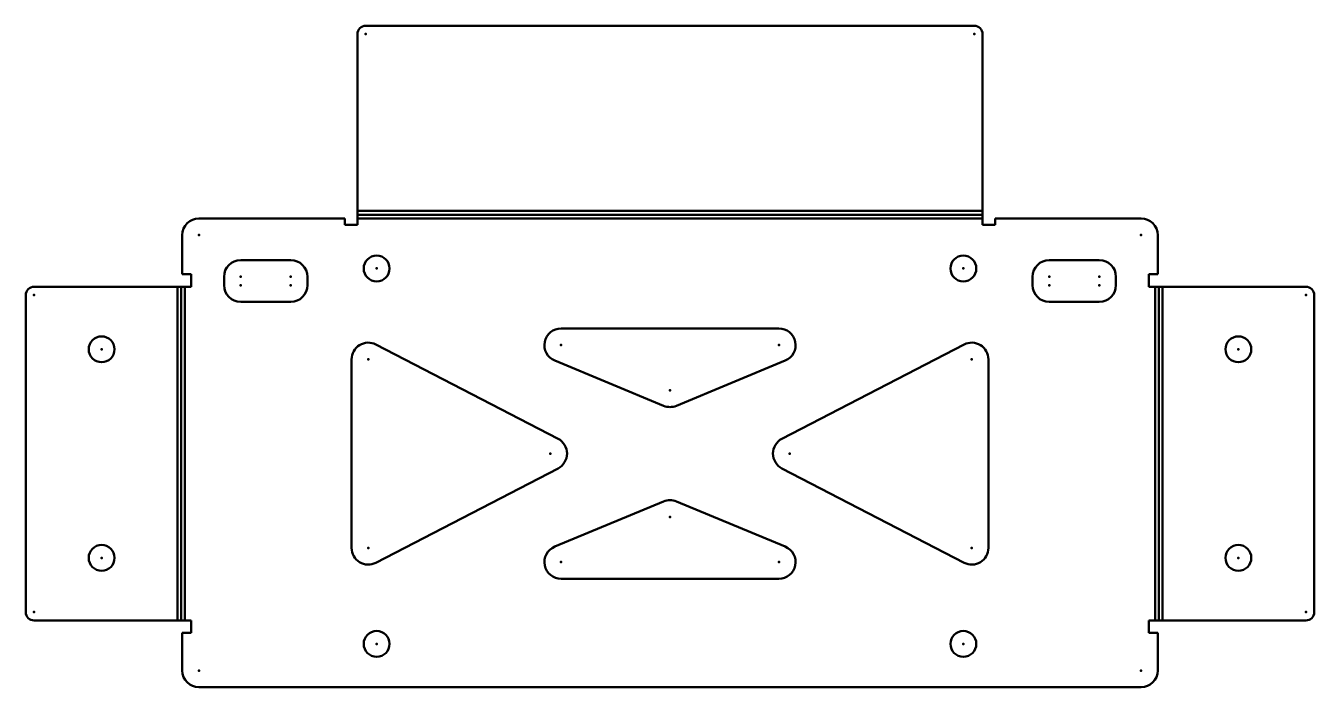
# Model space of a CAD drawing. Header units: millimetres. Extents: x -40 to 115, y -57 to 22.
import ezdxf

# ---------------------------------------------------------------- set-up
doc = ezdxf.new("R2010")
doc.units = ezdxf.units.MM
for name, color, linetype, lineweight in [('IV_ARC_CENTERS', 7, 'Continuous', 50), ('IV_BEND_DOWN', 7, 'Continuous', 50), ('IV_INTERIOR_PROFILES', 7, 'Continuous', 50), ('IV_OUTER_PROFILE', 7, 'Continuous', 50), ('IV_TANGENT', 7, 'Continuous', 50)]:
    doc.layers.add(name, color=color, linetype=linetype, lineweight=lineweight)

msp = doc.modelspace()

# ---------------------------------------------------------------- linework, layer by layer
at = {"layer": 'IV_ARC_CENTERS'}
for p in [(1, 21.19), (74, 21.19), (-19, -2.9), (94, -2.9), (2.31, -6.9), (72.69, -6.9), (-14, -7.9), (-14, -8.9), (-8, -7.9), (-8, -8.9), (83, -7.9), (83, -8.9), (89, -7.9), (89, -8.9), (-38.78, -10.09), (113.78, -10.09), (-30.68, -16.59), (24.44, -16.09), (50.56, -16.09), (105.68, -16.59), (1.31, -17.79), (73.69, -17.79), (37.5, -21.51), (23.15, -29.09), (51.85, -29.09), (37.5, -36.67), (-30.68, -41.59), (1.31, -40.39), (73.69, -40.39), (105.68, -41.59), (24.44, -42.09), (50.56, -42.09), (-38.78, -48.09), (113.78, -48.09), (2.31, -51.9), (72.69, -51.9), (-19, -55.09), (94, -55.09)]:
    msp.add_point(p, dxfattribs=at)
at = {"layer": 'IV_BEND_DOWN'}
for p, q in [((75, -0.45), (0, -0.45)), ((-21.14, -9.09), (-21.14, -49.09)), ((96.14, -49.09), (96.14, -9.09))]:
    msp.add_line(p, q, dxfattribs=at)
at = {"layer": 'IV_INTERIOR_PROFILES'}
for p, q in [((-14, -5.9), (-8, -5.9)), ((83, -5.9), (89, -5.9)), ((-16, -8.9), (-16, -7.9)), ((-6, -7.9), (-6, -8.9)), ((81, -8.9), (81, -7.9)), ((91, -7.9), (91, -8.9)), ((-8, -10.9), (-14, -10.9)), ((89, -10.9), (83, -10.9)), ((24.44, -14.09), (50.56, -14.09)), ((2.23, -16.01), (24.07, -27.31)), ((50.93, -27.31), (72.77, -16.01)), ((-0.69, -40.39), (-0.69, -17.79)), ((36.73, -23.36), (23.67, -17.94)), ((51.33, -17.94), (38.27, -23.36)), ((75.69, -17.79), (75.69, -40.39)), ((24.07, -30.87), (2.23, -42.17)), ((72.77, -42.17), (50.93, -30.87)), ((23.67, -40.24), (36.73, -34.82)), ((38.27, -34.82), (51.33, -40.24)), ((50.56, -44.09), (24.44, -44.09))]:
    msp.add_line(p, q, dxfattribs=at)
for centre in [(2.31, -6.9), (72.69, -6.9), (-30.68, -16.59), (105.68, -16.59), (-30.68, -41.59), (105.68, -41.59), (2.31, -51.9), (72.69, -51.9)]:
    msp.add_circle(centre, 1.55, dxfattribs=at)
for centre, start, end in [((-14, -7.9), 90, 180), ((-8, -7.9), 0, 90), ((83, -7.9), 90, 180), ((89, -7.9), 0, 90), ((-14, -8.9), 180, 270), ((-8, -8.9), 270, 0), ((83, -8.9), 180, 270), ((89, -8.9), 270, 0), ((24.44, -16.09), 90, 247.4604), ((50.56, -16.09), 292.5396, 90), ((1.31, -17.79), 62.6414, 180), ((73.69, -17.79), 0, 117.3586), ((37.5, -21.51), 247.4604, 292.5396), ((23.15, -29.09), 297.3586, 62.6414), ((51.85, -29.09), 117.3586, 242.6414), ((37.5, -36.67), 67.4604, 112.5396), ((1.31, -40.39), 180, 297.3586), ((24.44, -42.09), 112.5396, 270), ((50.56, -42.09), 270, 67.4604), ((73.69, -40.39), 242.6414, 0)]:
    msp.add_arc(centre, 2, start, end, dxfattribs=at)
at = {"layer": 'IV_OUTER_PROFILE'}
for p, q in [((1, 22.19), (74, 22.19)), ((0, -1.65), (0, 21.19)), ((75, 21.19), (75, -1.65)), ((-1.5, -0.9), (-19, -0.9)), ((-1.5, -1.65), (-1.5, -0.9)), ((94, -0.9), (76.5, -0.9)), ((76.5, -0.9), (76.5, -1.65)), ((-21, -7.59), (-21, -2.9)), ((0, -1.65), (-1.5, -1.65)), ((76.5, -1.65), (75, -1.65)), ((96, -2.9), (96, -7.59)), ((-21, -7.59), (-19.94, -7.59)), ((-19.94, -7.59), (-19.94, -9.09)), ((94.94, -7.59), (96, -7.59)), ((94.94, -9.09), (94.94, -7.59)), ((-38.78, -9.09), (-19.94, -9.09)), ((94.94, -9.09), (113.78, -9.09)), ((-39.78, -48.09), (-39.78, -10.09)), ((114.78, -10.09), (114.78, -48.09)), ((-19.94, -49.09), (-38.78, -49.09)), ((-19.94, -49.09), (-19.94, -50.59)), ((113.78, -49.09), (94.94, -49.09)), ((94.94, -50.59), (94.94, -49.09)), ((-19.94, -50.59), (-21, -50.59)), ((-21, -55.09), (-21, -50.59)), ((96, -50.59), (94.94, -50.59)), ((96, -50.59), (96, -55.09)), ((-19, -57.09), (94, -57.09))]:
    msp.add_line(p, q, dxfattribs=at)
for centre, radius, start, end in [((1, 21.19), 1, 90, 180), ((74, 21.19), 1, 0, 90), ((-19, -2.9), 2, 90, 180), ((94, -2.9), 2, 0, 90), ((-38.78, -10.09), 1, 90, 180), ((113.78, -10.09), 1, 0, 90), ((-38.78, -48.09), 1, 180, 270), ((113.78, -48.09), 1, 270, 0), ((-19, -55.09), 2, 180, 270), ((94, -55.09), 2, 270, 360)]:
    msp.add_arc(centre, radius, start, end, dxfattribs=at)
at = {"layer": 'IV_TANGENT'}
for p, q in [((0, 0), (75, 0)), ((75, -0.9), (0, -0.9)), ((-21.59, -49.09), (-21.59, -9.09)), ((-20.69, -9.09), (-20.69, -49.09)), ((95.69, -49.09), (95.69, -9.09)), ((96.59, -9.09), (96.59, -49.09))]:
    msp.add_line(p, q, dxfattribs=at)

doc.saveas('drawing.dxf')
